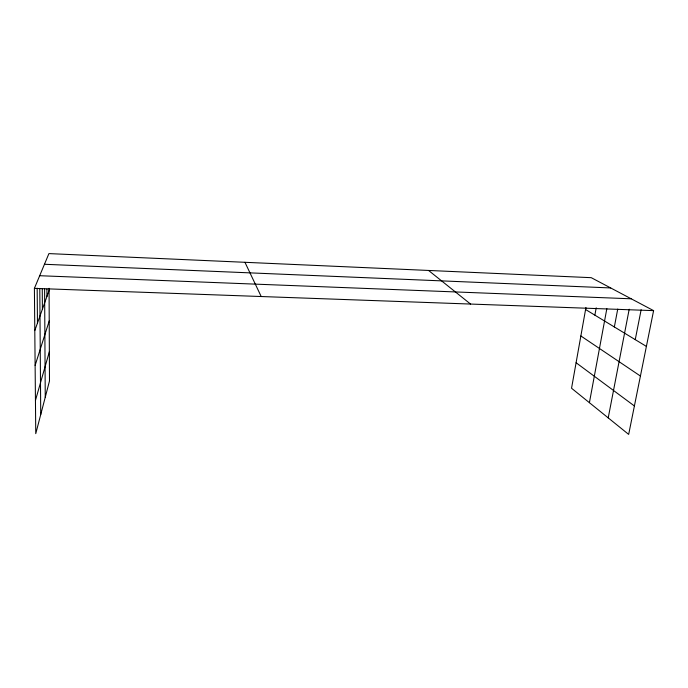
<?xml version="1.0" encoding="UTF-8"?>
<svg xmlns="http://www.w3.org/2000/svg" width="688" height="688" viewBox="0 0 688 688"><rect width="100%" height="100%" fill="white"/><g stroke="black" fill="none" stroke-linecap="round" stroke-linejoin="round"><path stroke-width="1.03" d="M585.944 307.459L571.547 388.247L628.669 434.403L653.6 310.632L591.25 277.677L48.917 253.597L34.4 288.375L35.759 433.655L49.484 380.997L49.072 288.315M594.871 315.147L596.204 307.82M589.41 402.686L606.85 308.62M614.35 326.963L617.738 309.058M608.218 417.883L629.202 309.213M635.248 339.64L641.139 309.738M35.449 400.45L49.355 351.731M35.122 365.414L49.218 320.943M34.796 330.575L49.08 290.422M34.4 288.375L653.6 310.632M39.68 275.716L631.206 298.798M44.462 264.278L610.686 287.945M585.583 309.514L646.393 346.399M580.861 335.968L640.425 376.044M576.097 362.739L634.396 405.963M428.564 270.453L470.54 304.053M244.954 262.3L261.199 296.528M39.784 288.427L40.73 414.58M37.161 288.22L37.462 323.085M44.608 288.874L45.245 397.251M42.26 289.003L42.398 309.213M46.896 289.132L46.939 296.451"/></g></svg>
